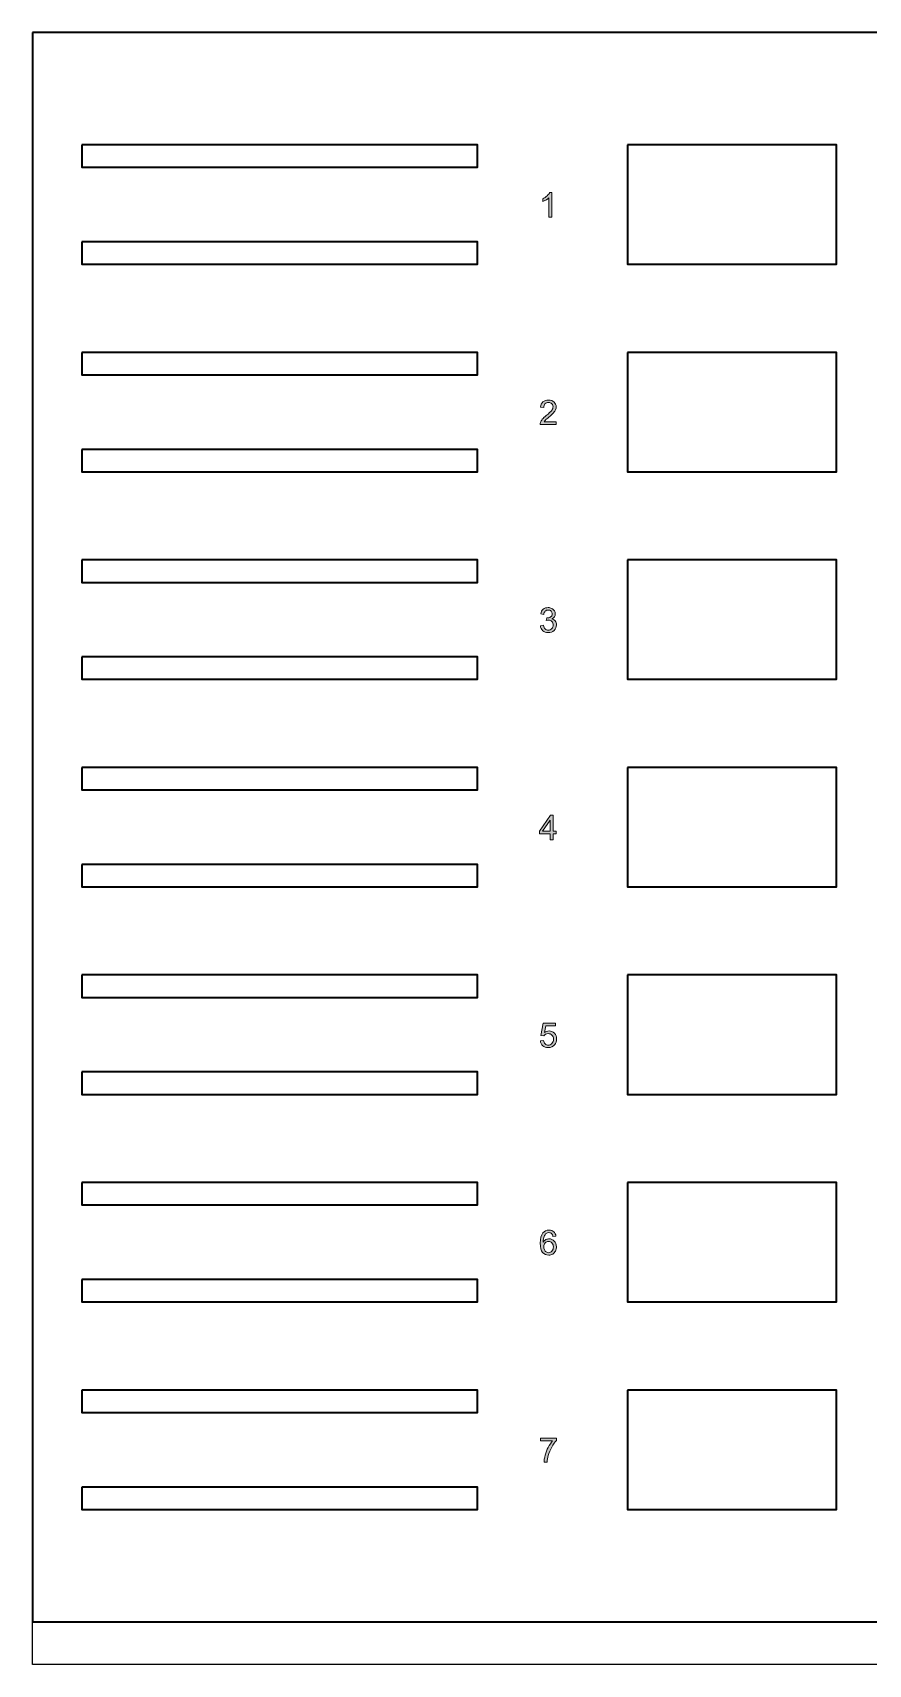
# Model space of a CAD drawing. Header units: inches. Extents: x -184 to 796, y 86 to 706.
# Drawn here: x -184 to 133, y 86 to 706 of the extents above; entities that cross this region are included whole.
import ezdxf

# ---------------------------------------------------------------- set-up
doc = ezdxf.new("R2010")
doc.units = ezdxf.units.IN
doc.header["$MEASUREMENT"] = 0
for name, color, linetype in [('Background_U+00A0Image', 7, 'Continuous'), ('bounds', 7, 'Continuous'), ('Layer 318', 7, 'Continuous')]:
    doc.layers.add(name, color=color, linetype=linetype)
picture_1 = doc.add_image_def('image1.png', size_in_pixel=(980, 620))

# ---------------------------------------------------------------- blocks, each defined once
blk = doc.blocks.new('block 3')
at = {"layer": 'bounds', "color": 7, "lineweight": 35, "true_color": 0xffffff}
blk.add_lwpolyline([(-184, 706), (-184, 102.22), (779.78, 102.22), (779.78, 706), (-184, 706)], dxfattribs=at)
blk = doc.blocks.new('block 2')
at = {"layer": 'bounds'}
blk.add_blockref('block 3', (0, 0), dxfattribs=at)
blk = doc.blocks.new('block 8')
at = {"layer": 'Layer 318', "color": 7, "lineweight": 35, "true_color": 0xffffff}
blk.add_lwpolyline([(-165.25, 663.34), (-165.25, 654.83), (-15.01, 654.83), (-15.01, 663.34), (-165.25, 663.34)], dxfattribs=at)
blk = doc.blocks.new('block 7')
at = {"layer": 'Layer 318'}
blk.add_blockref('block 8', (0, 0), dxfattribs=at)
blk = doc.blocks.new('block 10')
at = {"layer": 'Layer 318', "color": 7, "lineweight": 35, "true_color": 0xffffff}
blk.add_lwpolyline([(-165.25, 626.49), (-165.25, 617.98), (-15.01, 617.98), (-15.01, 626.49), (-165.25, 626.49)], dxfattribs=at)
blk = doc.blocks.new('block 9')
at = {"layer": 'Layer 318'}
blk.add_blockref('block 10', (0, 0), dxfattribs=at)
blk = doc.blocks.new('block 12')
at = {"layer": 'Layer 318', "color": 7, "lineweight": 35, "true_color": 0xffffff}
blk.add_lwpolyline([(41.96, 663.34), (41.96, 617.98), (121.33, 617.98), (121.33, 663.34), (41.96, 663.34)], dxfattribs=at)
blk = doc.blocks.new('block 11')
at = {"layer": 'Layer 318'}
blk.add_blockref('block 12', (0, 0), dxfattribs=at)
blk = doc.blocks.new('block 6')
at = {"layer": 'Layer 318'}
for name in ['block 7', 'block 11', 'block 9']:
    blk.add_blockref(name, (0, 0), dxfattribs=at)
blk = doc.blocks.new('block 15')
at = {"layer": 'Layer 318', "color": 7, "lineweight": 35, "true_color": 0xffffff}
blk.add_lwpolyline([(-165.25, 663.34), (-165.25, 654.83), (-15.01, 654.83), (-15.01, 663.34), (-165.25, 663.34)], dxfattribs=at)
blk = doc.blocks.new('block 14')
at = {"layer": 'Layer 318'}
blk.add_blockref('block 15', (0, 0), dxfattribs=at)
blk = doc.blocks.new('block 17')
at = {"layer": 'Layer 318', "color": 7, "lineweight": 35, "true_color": 0xffffff}
blk.add_lwpolyline([(-165.25, 626.49), (-165.25, 617.98), (-15.01, 617.98), (-15.01, 626.49), (-165.25, 626.49)], dxfattribs=at)
blk = doc.blocks.new('block 16')
at = {"layer": 'Layer 318'}
blk.add_blockref('block 17', (0, 0), dxfattribs=at)
blk = doc.blocks.new('block 19')
at = {"layer": 'Layer 318', "color": 7, "lineweight": 35, "true_color": 0xffffff}
blk.add_lwpolyline([(41.96, 663.34), (41.96, 617.98), (121.33, 617.98), (121.33, 663.34), (41.96, 663.34)], dxfattribs=at)
blk = doc.blocks.new('block 18')
at = {"layer": 'Layer 318'}
blk.add_blockref('block 19', (0, 0), dxfattribs=at)
blk = doc.blocks.new('block 13')
at = {"layer": 'Layer 318'}
for name in ['block 14', 'block 18', 'block 16']:
    blk.add_blockref(name, (0, 0), dxfattribs=at)
blk = doc.blocks.new('block 21')
at = {"layer": 'Layer 318', "true_color": 0xffffff}
h = blk.add_hatch(color=7, dxfattribs=at)
edge = h.paths.add_edge_path()
edge.add_spline(control_points=[(12.46, 645.24), (12.26, 644.84), (11.92, 644.43), (11.44, 644), (10.97, 643.57), (10.41, 643.21), (9.77, 642.91), (9.77, 642.91), (9.77, 641.8), (9.77, 641.8), (10.12, 641.93), (10.52, 642.13), (10.97, 642.39), (11.42, 642.65), (11.78, 642.92), (12.05, 643.18), (12.05, 643.18), (12.05, 635.9), (12.05, 635.9), (12.05, 635.9), (13.2, 635.9), (13.2, 635.9), (13.2, 635.9), (13.2, 645.24), (13.2, 645.24), (13.2, 645.24), (12.46, 645.24), (12.46, 645.24)], knot_values=[0, 0, 0, 0, 1, 1, 1, 2, 2, 2, 3, 3, 3, 4, 4, 4, 5, 5, 5, 6, 6, 6, 7, 7, 7, 8, 8, 8, 9, 9, 9, 9], degree=3, periodic=1)
at = {"layer": 'Layer 318', "lineweight": 0}
blk.add_open_spline([(12.46, 645.24), (12.26, 644.84), (11.92, 644.43), (11.44, 644), (10.97, 643.57), (10.41, 643.21), (9.77, 642.91), (9.77, 642.91), (9.77, 641.8), (9.77, 641.8), (10.12, 641.93), (10.52, 642.13), (10.97, 642.39), (11.42, 642.65), (11.78, 642.92), (12.05, 643.18), (12.05, 643.18), (12.05, 635.9), (12.05, 635.9), (12.05, 635.9), (13.2, 635.9), (13.2, 635.9), (13.2, 635.9), (13.2, 645.24), (13.2, 645.24), (13.2, 645.24), (12.46, 645.24), (12.46, 645.24)], degree=3, knots=[0, 0, 0, 0, 1, 1, 1, 2, 2, 2, 3, 3, 3, 4, 4, 4, 5, 5, 5, 6, 6, 6, 7, 7, 7, 8, 8, 8, 9, 9, 9, 9], dxfattribs=at)
blk = doc.blocks.new('block 20')
at = {"layer": 'Layer 318'}
blk.add_blockref('block 21', (0, 0), dxfattribs=at)
blk = doc.blocks.new('block 5')
at = {"layer": 'Layer 318'}
for name in ['block 6', 'block 13', 'block 20']:
    blk.add_blockref(name, (0, 0), dxfattribs=at)
blk = doc.blocks.new('block 25')
at = {"layer": 'Layer 318', "color": 7, "lineweight": 35, "true_color": 0xffffff}
blk.add_lwpolyline([(-165.25, 584.49), (-165.25, 575.98), (-15.01, 575.98), (-15.01, 584.49), (-165.25, 584.49)], dxfattribs=at)
blk = doc.blocks.new('block 24')
at = {"layer": 'Layer 318'}
blk.add_blockref('block 25', (0, 0), dxfattribs=at)
blk = doc.blocks.new('block 27')
at = {"layer": 'Layer 318', "color": 7, "lineweight": 35, "true_color": 0xffffff}
blk.add_lwpolyline([(-165.25, 547.64), (-165.25, 539.13), (-15.01, 539.13), (-15.01, 547.64), (-165.25, 547.64)], dxfattribs=at)
blk = doc.blocks.new('block 26')
at = {"layer": 'Layer 318'}
blk.add_blockref('block 27', (0, 0), dxfattribs=at)
blk = doc.blocks.new('block 29')
at = {"layer": 'Layer 318', "color": 7, "lineweight": 35, "true_color": 0xffffff}
blk.add_lwpolyline([(41.96, 584.49), (41.96, 539.13), (121.33, 539.13), (121.33, 584.49), (41.96, 584.49)], dxfattribs=at)
blk = doc.blocks.new('block 28')
at = {"layer": 'Layer 318'}
blk.add_blockref('block 29', (0, 0), dxfattribs=at)
blk = doc.blocks.new('block 23')
at = {"layer": 'Layer 318'}
for name in ['block 24', 'block 28', 'block 26']:
    blk.add_blockref(name, (0, 0), dxfattribs=at)
blk = doc.blocks.new('block 32')
at = {"layer": 'Layer 318', "color": 7, "lineweight": 35, "true_color": 0xffffff}
blk.add_lwpolyline([(-165.25, 584.49), (-165.25, 575.98), (-15.01, 575.98), (-15.01, 584.49), (-165.25, 584.49)], dxfattribs=at)
blk = doc.blocks.new('block 31')
at = {"layer": 'Layer 318'}
blk.add_blockref('block 32', (0, 0), dxfattribs=at)
blk = doc.blocks.new('block 34')
at = {"layer": 'Layer 318', "color": 7, "lineweight": 35, "true_color": 0xffffff}
blk.add_lwpolyline([(-165.25, 547.64), (-165.25, 539.13), (-15.01, 539.13), (-15.01, 547.64), (-165.25, 547.64)], dxfattribs=at)
blk = doc.blocks.new('block 33')
at = {"layer": 'Layer 318'}
blk.add_blockref('block 34', (0, 0), dxfattribs=at)
blk = doc.blocks.new('block 36')
at = {"layer": 'Layer 318', "color": 7, "lineweight": 35, "true_color": 0xffffff}
blk.add_lwpolyline([(41.96, 584.49), (41.96, 539.13), (121.33, 539.13), (121.33, 584.49), (41.96, 584.49)], dxfattribs=at)
blk = doc.blocks.new('block 35')
at = {"layer": 'Layer 318'}
blk.add_blockref('block 36', (0, 0), dxfattribs=at)
blk = doc.blocks.new('block 30')
at = {"layer": 'Layer 318'}
for name in ['block 31', 'block 35', 'block 33']:
    blk.add_blockref(name, (0, 0), dxfattribs=at)
blk = doc.blocks.new('block 38')
at = {"layer": 'Layer 318', "true_color": 0xffffff}
h = blk.add_hatch(color=7, dxfattribs=at)
edge = h.paths.add_edge_path()
edge.add_spline(control_points=[(10.33, 558.15), (10.46, 558.35), (10.62, 558.56), (10.82, 558.77), (11.01, 558.97), (11.45, 559.36), (12.14, 559.94), (12.96, 560.63), (13.54, 561.18), (13.9, 561.57), (14.25, 561.97), (14.5, 562.35), (14.66, 562.71), (14.81, 563.07), (14.88, 563.44), (14.88, 563.81), (14.88, 564.54), (14.62, 565.15), (14.1, 565.65), (13.58, 566.14), (12.88, 566.39), (11.98, 566.39), (11.1, 566.39), (10.39, 566.16), (9.87, 565.7), (9.34, 565.24), (9.04, 564.58), (8.96, 563.7), (8.96, 563.7), (10.14, 563.58), (10.14, 563.58), (10.14, 564.16), (10.31, 564.62), (10.64, 564.95), (10.97, 565.28), (11.41, 565.45), (11.96, 565.45), (12.48, 565.45), (12.9, 565.29), (13.22, 564.98), (13.55, 564.67), (13.71, 564.29), (13.71, 563.83), (13.71, 563.4), (13.53, 562.94), (13.18, 562.46), (12.82, 561.98), (12.14, 561.32), (11.13, 560.49), (10.47, 559.96), (9.98, 559.49), (9.63, 559.08), (9.29, 558.67), (9.04, 558.26), (8.88, 557.84), (8.78, 557.59), (8.74, 557.32), (8.75, 557.05), (8.75, 557.05), (14.9, 557.05), (14.9, 557.05), (14.9, 557.05), (14.9, 558.15), (14.9, 558.15), (14.9, 558.15), (10.33, 558.15), (10.33, 558.15)], knot_values=[0, 0, 0, 0, 1, 1, 1, 2, 2, 2, 3, 3, 3, 4, 4, 4, 5, 5, 5, 6, 6, 6, 7, 7, 7, 8, 8, 8, 9, 9, 9, 10, 10, 10, 11, 11, 11, 12, 12, 12, 13, 13, 13, 14, 14, 14, 15, 15, 15, 16, 16, 16, 17, 17, 17, 18, 18, 18, 19, 19, 19, 20, 20, 20, 21, 21, 21, 22, 22, 22, 22], degree=3, periodic=1)
at = {"layer": 'Layer 318', "lineweight": 0}
blk.add_open_spline([(10.33, 558.15), (10.46, 558.35), (10.62, 558.56), (10.82, 558.77), (11.01, 558.97), (11.45, 559.36), (12.14, 559.94), (12.96, 560.63), (13.54, 561.18), (13.9, 561.57), (14.25, 561.97), (14.5, 562.35), (14.66, 562.71), (14.81, 563.07), (14.88, 563.44), (14.88, 563.81), (14.88, 564.54), (14.62, 565.15), (14.1, 565.65), (13.58, 566.14), (12.88, 566.39), (11.98, 566.39), (11.1, 566.39), (10.39, 566.16), (9.87, 565.7), (9.34, 565.24), (9.04, 564.58), (8.96, 563.7), (8.96, 563.7), (10.14, 563.58), (10.14, 563.58), (10.14, 564.16), (10.31, 564.62), (10.64, 564.95), (10.97, 565.28), (11.41, 565.45), (11.96, 565.45), (12.48, 565.45), (12.9, 565.29), (13.22, 564.98), (13.55, 564.67), (13.71, 564.29), (13.71, 563.83), (13.71, 563.4), (13.53, 562.94), (13.18, 562.46), (12.82, 561.98), (12.14, 561.32), (11.13, 560.49), (10.47, 559.96), (9.98, 559.49), (9.63, 559.08), (9.29, 558.67), (9.04, 558.26), (8.88, 557.84), (8.78, 557.59), (8.74, 557.32), (8.75, 557.05), (8.75, 557.05), (14.9, 557.05), (14.9, 557.05), (14.9, 557.05), (14.9, 558.15), (14.9, 558.15), (14.9, 558.15), (10.33, 558.15), (10.33, 558.15)], degree=3, knots=[0, 0, 0, 0, 1, 1, 1, 2, 2, 2, 3, 3, 3, 4, 4, 4, 5, 5, 5, 6, 6, 6, 7, 7, 7, 8, 8, 8, 9, 9, 9, 10, 10, 10, 11, 11, 11, 12, 12, 12, 13, 13, 13, 14, 14, 14, 15, 15, 15, 16, 16, 16, 17, 17, 17, 18, 18, 18, 19, 19, 19, 20, 20, 20, 21, 21, 21, 22, 22, 22, 22], dxfattribs=at)
blk = doc.blocks.new('block 37')
at = {"layer": 'Layer 318'}
blk.add_blockref('block 38', (0, 0), dxfattribs=at)
blk = doc.blocks.new('block 22')
at = {"layer": 'Layer 318'}
for name in ['block 23', 'block 30', 'block 37']:
    blk.add_blockref(name, (0, 0), dxfattribs=at)
blk = doc.blocks.new('block 42')
at = {"layer": 'Layer 318', "color": 7, "lineweight": 35, "true_color": 0xffffff}
blk.add_lwpolyline([(-165.25, 505.64), (-165.25, 497.13), (-15.01, 497.13), (-15.01, 505.64), (-165.25, 505.64)], dxfattribs=at)
blk = doc.blocks.new('block 41')
at = {"layer": 'Layer 318'}
blk.add_blockref('block 42', (0, 0), dxfattribs=at)
blk = doc.blocks.new('block 44')
at = {"layer": 'Layer 318', "color": 7, "lineweight": 35, "true_color": 0xffffff}
blk.add_lwpolyline([(-165.25, 468.79), (-165.25, 460.28), (-15.01, 460.28), (-15.01, 468.79), (-165.25, 468.79)], dxfattribs=at)
blk = doc.blocks.new('block 43')
at = {"layer": 'Layer 318'}
blk.add_blockref('block 44', (0, 0), dxfattribs=at)
blk = doc.blocks.new('block 46')
at = {"layer": 'Layer 318', "color": 7, "lineweight": 35, "true_color": 0xffffff}
blk.add_lwpolyline([(41.96, 505.64), (41.96, 460.28), (121.33, 460.28), (121.33, 505.64), (41.96, 505.64)], dxfattribs=at)
blk = doc.blocks.new('block 45')
at = {"layer": 'Layer 318'}
blk.add_blockref('block 46', (0, 0), dxfattribs=at)
blk = doc.blocks.new('block 40')
at = {"layer": 'Layer 318'}
for name in ['block 41', 'block 45', 'block 43']:
    blk.add_blockref(name, (0, 0), dxfattribs=at)
blk = doc.blocks.new('block 49')
at = {"layer": 'Layer 318', "color": 7, "lineweight": 35, "true_color": 0xffffff}
blk.add_lwpolyline([(-165.25, 505.64), (-165.25, 497.13), (-15.01, 497.13), (-15.01, 505.64), (-165.25, 505.64)], dxfattribs=at)
blk = doc.blocks.new('block 48')
at = {"layer": 'Layer 318'}
blk.add_blockref('block 49', (0, 0), dxfattribs=at)
blk = doc.blocks.new('block 51')
at = {"layer": 'Layer 318', "color": 7, "lineweight": 35, "true_color": 0xffffff}
blk.add_lwpolyline([(-165.25, 468.79), (-165.25, 460.28), (-15.01, 460.28), (-15.01, 468.79), (-165.25, 468.79)], dxfattribs=at)
blk = doc.blocks.new('block 50')
at = {"layer": 'Layer 318'}
blk.add_blockref('block 51', (0, 0), dxfattribs=at)
blk = doc.blocks.new('block 53')
at = {"layer": 'Layer 318', "color": 7, "lineweight": 35, "true_color": 0xffffff}
blk.add_lwpolyline([(41.96, 505.64), (41.96, 460.28), (121.33, 460.28), (121.33, 505.64), (41.96, 505.64)], dxfattribs=at)
blk = doc.blocks.new('block 52')
at = {"layer": 'Layer 318'}
blk.add_blockref('block 53', (0, 0), dxfattribs=at)
blk = doc.blocks.new('block 47')
at = {"layer": 'Layer 318'}
for name in ['block 48', 'block 52', 'block 50']:
    blk.add_blockref(name, (0, 0), dxfattribs=at)
blk = doc.blocks.new('block 55')
at = {"layer": 'Layer 318', "true_color": 0xffffff}
h = blk.add_hatch(color=7, dxfattribs=at)
edge = h.paths.add_edge_path()
edge.add_spline(control_points=[(14.53, 482.45), (14.23, 482.85), (13.8, 483.11), (13.25, 483.24), (13.68, 483.43), (14, 483.7), (14.21, 484.03), (14.43, 484.36), (14.53, 484.72), (14.53, 485.12), (14.53, 485.55), (14.42, 485.95), (14.2, 486.32), (13.97, 486.7), (13.64, 487), (13.21, 487.22), (12.79, 487.43), (12.32, 487.54), (11.81, 487.54), (11.08, 487.54), (10.46, 487.33), (9.96, 486.91), (9.47, 486.49), (9.15, 485.9), (9.01, 485.13), (9.01, 485.13), (10.15, 484.93), (10.15, 484.93), (10.24, 485.49), (10.43, 485.91), (10.73, 486.18), (11.02, 486.46), (11.39, 486.6), (11.84, 486.6), (12.29, 486.6), (12.65, 486.47), (12.94, 486.19), (13.22, 485.92), (13.36, 485.57), (13.36, 485.15), (13.36, 484.62), (13.17, 484.23), (12.78, 483.98), (12.39, 483.72), (11.95, 483.59), (11.46, 483.59), (11.42, 483.59), (11.35, 483.6), (11.28, 483.61), (11.28, 483.61), (11.15, 482.6), (11.15, 482.6), (11.47, 482.69), (11.74, 482.73), (11.96, 482.73), (12.49, 482.73), (12.92, 482.56), (13.27, 482.22), (13.61, 481.88), (13.78, 481.45), (13.78, 480.92), (13.78, 480.37), (13.59, 479.91), (13.22, 479.54), (12.85, 479.17), (12.4, 478.98), (11.86, 478.98), (11.41, 478.98), (11.03, 479.12), (10.71, 479.41), (10.4, 479.69), (10.17, 480.16), (10.04, 480.81), (10.04, 480.81), (8.9, 480.66), (8.9, 480.66), (8.97, 479.88), (9.28, 479.25), (9.82, 478.76), (10.36, 478.28), (11.04, 478.03), (11.86, 478.03), (12.76, 478.03), (13.51, 478.32), (14.1, 478.88), (14.7, 479.45), (14.99, 480.14), (14.99, 480.95), (14.99, 481.55), (14.84, 482.05), (14.53, 482.45)], knot_values=[0, 0, 0, 0, 1, 1, 1, 2, 2, 2, 3, 3, 3, 4, 4, 4, 5, 5, 5, 6, 6, 6, 7, 7, 7, 8, 8, 8, 9, 9, 9, 10, 10, 10, 11, 11, 11, 12, 12, 12, 13, 13, 13, 14, 14, 14, 15, 15, 15, 16, 16, 16, 17, 17, 17, 18, 18, 18, 19, 19, 19, 20, 20, 20, 21, 21, 21, 22, 22, 22, 23, 23, 23, 24, 24, 24, 25, 25, 25, 26, 26, 26, 27, 27, 27, 28, 28, 28, 29, 29, 29, 30, 30, 30, 30], degree=3, periodic=1)
at = {"layer": 'Layer 318', "lineweight": 0}
blk.add_open_spline([(14.53, 482.45), (14.23, 482.85), (13.8, 483.11), (13.25, 483.24), (13.68, 483.43), (14, 483.7), (14.21, 484.03), (14.43, 484.36), (14.53, 484.72), (14.53, 485.12), (14.53, 485.55), (14.42, 485.95), (14.2, 486.32), (13.97, 486.7), (13.64, 487), (13.21, 487.22), (12.79, 487.43), (12.32, 487.54), (11.81, 487.54), (11.08, 487.54), (10.46, 487.33), (9.96, 486.91), (9.47, 486.49), (9.15, 485.9), (9.01, 485.13), (9.01, 485.13), (10.15, 484.93), (10.15, 484.93), (10.24, 485.49), (10.43, 485.91), (10.73, 486.18), (11.02, 486.46), (11.39, 486.6), (11.84, 486.6), (12.29, 486.6), (12.65, 486.47), (12.94, 486.19), (13.22, 485.92), (13.36, 485.57), (13.36, 485.15), (13.36, 484.62), (13.17, 484.23), (12.78, 483.98), (12.39, 483.72), (11.95, 483.59), (11.46, 483.59), (11.42, 483.59), (11.35, 483.6), (11.28, 483.61), (11.28, 483.61), (11.15, 482.6), (11.15, 482.6), (11.47, 482.69), (11.74, 482.73), (11.96, 482.73), (12.49, 482.73), (12.92, 482.56), (13.27, 482.22), (13.61, 481.88), (13.78, 481.45), (13.78, 480.92), (13.78, 480.37), (13.59, 479.91), (13.22, 479.54), (12.85, 479.17), (12.4, 478.98), (11.86, 478.98), (11.41, 478.98), (11.03, 479.12), (10.71, 479.41), (10.4, 479.69), (10.17, 480.16), (10.04, 480.81), (10.04, 480.81), (8.9, 480.66), (8.9, 480.66), (8.97, 479.88), (9.28, 479.25), (9.82, 478.76), (10.36, 478.28), (11.04, 478.03), (11.86, 478.03), (12.76, 478.03), (13.51, 478.32), (14.1, 478.88), (14.7, 479.45), (14.99, 480.14), (14.99, 480.95), (14.99, 481.55), (14.84, 482.05), (14.53, 482.45)], degree=3, knots=[0, 0, 0, 0, 1, 1, 1, 2, 2, 2, 3, 3, 3, 4, 4, 4, 5, 5, 5, 6, 6, 6, 7, 7, 7, 8, 8, 8, 9, 9, 9, 10, 10, 10, 11, 11, 11, 12, 12, 12, 13, 13, 13, 14, 14, 14, 15, 15, 15, 16, 16, 16, 17, 17, 17, 18, 18, 18, 19, 19, 19, 20, 20, 20, 21, 21, 21, 22, 22, 22, 23, 23, 23, 24, 24, 24, 25, 25, 25, 26, 26, 26, 27, 27, 27, 28, 28, 28, 29, 29, 29, 30, 30, 30, 30], dxfattribs=at)
blk = doc.blocks.new('block 54')
at = {"layer": 'Layer 318'}
blk.add_blockref('block 55', (0, 0), dxfattribs=at)
blk = doc.blocks.new('block 39')
at = {"layer": 'Layer 318'}
for name in ['block 40', 'block 47', 'block 54']:
    blk.add_blockref(name, (0, 0), dxfattribs=at)
blk = doc.blocks.new('block 59')
at = {"layer": 'Layer 318', "color": 7, "lineweight": 35, "true_color": 0xffffff}
blk.add_lwpolyline([(-165.25, 426.79), (-165.25, 418.28), (-15.01, 418.28), (-15.01, 426.79), (-165.25, 426.79)], dxfattribs=at)
blk = doc.blocks.new('block 58')
at = {"layer": 'Layer 318'}
blk.add_blockref('block 59', (0, 0), dxfattribs=at)
blk = doc.blocks.new('block 61')
at = {"layer": 'Layer 318', "color": 7, "lineweight": 35, "true_color": 0xffffff}
blk.add_lwpolyline([(-165.25, 389.94), (-165.25, 381.43), (-15.01, 381.43), (-15.01, 389.94), (-165.25, 389.94)], dxfattribs=at)
blk = doc.blocks.new('block 60')
at = {"layer": 'Layer 318'}
blk.add_blockref('block 61', (0, 0), dxfattribs=at)
blk = doc.blocks.new('block 63')
at = {"layer": 'Layer 318', "color": 7, "lineweight": 35, "true_color": 0xffffff}
blk.add_lwpolyline([(41.96, 426.79), (41.96, 381.43), (121.33, 381.43), (121.33, 426.79), (41.96, 426.79)], dxfattribs=at)
blk = doc.blocks.new('block 62')
at = {"layer": 'Layer 318'}
blk.add_blockref('block 63', (0, 0), dxfattribs=at)
blk = doc.blocks.new('block 57')
at = {"layer": 'Layer 318'}
for name in ['block 58', 'block 62', 'block 60']:
    blk.add_blockref(name, (0, 0), dxfattribs=at)
blk = doc.blocks.new('block 66')
at = {"layer": 'Layer 318', "color": 7, "lineweight": 35, "true_color": 0xffffff}
blk.add_lwpolyline([(-165.25, 426.79), (-165.25, 418.28), (-15.01, 418.28), (-15.01, 426.79), (-165.25, 426.79)], dxfattribs=at)
blk = doc.blocks.new('block 65')
at = {"layer": 'Layer 318'}
blk.add_blockref('block 66', (0, 0), dxfattribs=at)
blk = doc.blocks.new('block 68')
at = {"layer": 'Layer 318', "color": 7, "lineweight": 35, "true_color": 0xffffff}
blk.add_lwpolyline([(-165.25, 389.94), (-165.25, 381.43), (-15.01, 381.43), (-15.01, 389.94), (-165.25, 389.94)], dxfattribs=at)
blk = doc.blocks.new('block 67')
at = {"layer": 'Layer 318'}
blk.add_blockref('block 68', (0, 0), dxfattribs=at)
blk = doc.blocks.new('block 70')
at = {"layer": 'Layer 318', "color": 7, "lineweight": 35, "true_color": 0xffffff}
blk.add_lwpolyline([(41.96, 426.79), (41.96, 381.43), (121.33, 381.43), (121.33, 426.79), (41.96, 426.79)], dxfattribs=at)
blk = doc.blocks.new('block 69')
at = {"layer": 'Layer 318'}
blk.add_blockref('block 70', (0, 0), dxfattribs=at)
blk = doc.blocks.new('block 64')
at = {"layer": 'Layer 318'}
for name in ['block 65', 'block 69', 'block 67']:
    blk.add_blockref(name, (0, 0), dxfattribs=at)
blk = doc.blocks.new('block 72')
at = {"layer": 'Layer 318', "true_color": 0xffffff}
h = blk.add_hatch(color=7, dxfattribs=at)
h.paths.add_polyline_path([(13.7, 402.62), (13.7, 408.66), (12.76, 408.66), (8.52, 402.62), (8.52, 401.58), (12.55, 401.58), (12.55, 399.35), (13.7, 399.35), (13.7, 401.58), (14.95, 401.58), (14.95, 402.62)])
h.paths.add_polyline_path([(12.55, 402.62), (9.64, 402.62), (12.55, 406.82)])
at = {"layer": 'Layer 318', "lineweight": 0}
for points in [[(13.7, 402.62), (13.7, 408.66), (12.76, 408.66), (8.52, 402.62), (8.52, 401.58), (12.55, 401.58), (12.55, 399.35), (13.7, 399.35), (13.7, 401.58), (14.95, 401.58), (14.95, 402.62), (13.7, 402.62)], [(12.55, 402.62), (9.64, 402.62), (12.55, 406.82), (12.55, 402.62)]]:
    blk.add_lwpolyline(points, dxfattribs=at)
blk = doc.blocks.new('block 71')
at = {"layer": 'Layer 318'}
blk.add_blockref('block 72', (0, 0), dxfattribs=at)
blk = doc.blocks.new('block 56')
at = {"layer": 'Layer 318'}
for name in ['block 57', 'block 64', 'block 71']:
    blk.add_blockref(name, (0, 0), dxfattribs=at)
blk = doc.blocks.new('block 76')
at = {"layer": 'Layer 318', "color": 7, "lineweight": 35, "true_color": 0xffffff}
blk.add_lwpolyline([(-165.25, 347.94), (-165.25, 339.43), (-15.01, 339.43), (-15.01, 347.94), (-165.25, 347.94)], dxfattribs=at)
blk = doc.blocks.new('block 75')
at = {"layer": 'Layer 318'}
blk.add_blockref('block 76', (0, 0), dxfattribs=at)
blk = doc.blocks.new('block 78')
at = {"layer": 'Layer 318', "color": 7, "lineweight": 35, "true_color": 0xffffff}
blk.add_lwpolyline([(-165.25, 311.09), (-165.25, 302.58), (-15.01, 302.58), (-15.01, 311.09), (-165.25, 311.09)], dxfattribs=at)
blk = doc.blocks.new('block 77')
at = {"layer": 'Layer 318'}
blk.add_blockref('block 78', (0, 0), dxfattribs=at)
blk = doc.blocks.new('block 80')
at = {"layer": 'Layer 318', "color": 7, "lineweight": 35, "true_color": 0xffffff}
blk.add_lwpolyline([(41.96, 347.94), (41.96, 302.58), (121.33, 302.58), (121.33, 347.94), (41.96, 347.94)], dxfattribs=at)
blk = doc.blocks.new('block 79')
at = {"layer": 'Layer 318'}
blk.add_blockref('block 80', (0, 0), dxfattribs=at)
blk = doc.blocks.new('block 74')
at = {"layer": 'Layer 318'}
for name in ['block 75', 'block 79', 'block 77']:
    blk.add_blockref(name, (0, 0), dxfattribs=at)
blk = doc.blocks.new('block 83')
at = {"layer": 'Layer 318', "color": 7, "lineweight": 35, "true_color": 0xffffff}
blk.add_lwpolyline([(-165.25, 347.94), (-165.25, 339.43), (-15.01, 339.43), (-15.01, 347.94), (-165.25, 347.94)], dxfattribs=at)
blk = doc.blocks.new('block 82')
at = {"layer": 'Layer 318'}
blk.add_blockref('block 83', (0, 0), dxfattribs=at)
blk = doc.blocks.new('block 85')
at = {"layer": 'Layer 318', "color": 7, "lineweight": 35, "true_color": 0xffffff}
blk.add_lwpolyline([(-165.25, 311.09), (-165.25, 302.58), (-15.01, 302.58), (-15.01, 311.09), (-165.25, 311.09)], dxfattribs=at)
blk = doc.blocks.new('block 84')
at = {"layer": 'Layer 318'}
blk.add_blockref('block 85', (0, 0), dxfattribs=at)
blk = doc.blocks.new('block 87')
at = {"layer": 'Layer 318', "color": 7, "lineweight": 35, "true_color": 0xffffff}
blk.add_lwpolyline([(41.96, 347.94), (41.96, 302.58), (121.33, 302.58), (121.33, 347.94), (41.96, 347.94)], dxfattribs=at)
blk = doc.blocks.new('block 86')
at = {"layer": 'Layer 318'}
blk.add_blockref('block 87', (0, 0), dxfattribs=at)
blk = doc.blocks.new('block 81')
at = {"layer": 'Layer 318'}
for name in ['block 82', 'block 86', 'block 84']:
    blk.add_blockref(name, (0, 0), dxfattribs=at)
blk = doc.blocks.new('block 89')
at = {"layer": 'Layer 318', "true_color": 0xffffff}
h = blk.add_hatch(color=7, dxfattribs=at)
edge = h.paths.add_edge_path()
edge.add_spline(control_points=[(14.22, 325.83), (13.67, 326.39), (12.98, 326.67), (12.17, 326.67), (11.55, 326.67), (10.97, 326.48), (10.41, 326.09), (10.41, 326.09), (10.91, 328.59), (10.91, 328.59), (10.91, 328.59), (14.62, 328.59), (14.62, 328.59), (14.62, 328.59), (14.62, 329.68), (14.62, 329.68), (14.62, 329.68), (10, 329.68), (10, 329.68), (10, 329.68), (9.09, 324.9), (9.09, 324.9), (9.09, 324.9), (10.17, 324.76), (10.17, 324.76), (10.34, 325.03), (10.57, 325.24), (10.87, 325.41), (11.16, 325.58), (11.49, 325.66), (11.86, 325.66), (12.45, 325.66), (12.93, 325.47), (13.3, 325.1), (13.67, 324.72), (13.85, 324.2), (13.85, 323.55), (13.85, 322.87), (13.66, 322.32), (13.28, 321.9), (12.9, 321.49), (12.43, 321.28), (11.88, 321.28), (11.42, 321.28), (11.03, 321.43), (10.71, 321.72), (10.39, 322.02), (10.18, 322.46), (10.09, 323.04), (10.09, 323.04), (8.89, 322.94), (8.89, 322.94), (8.97, 322.15), (9.27, 321.53), (9.81, 321.05), (10.34, 320.58), (11.04, 320.34), (11.88, 320.34), (12.91, 320.34), (13.73, 320.72), (14.33, 321.47), (14.82, 322.08), (15.06, 322.81), (15.06, 323.65), (15.06, 324.54), (14.78, 325.26), (14.22, 325.83)], knot_values=[0, 0, 0, 0, 1, 1, 1, 2, 2, 2, 3, 3, 3, 4, 4, 4, 5, 5, 5, 6, 6, 6, 7, 7, 7, 8, 8, 8, 9, 9, 9, 10, 10, 10, 11, 11, 11, 12, 12, 12, 13, 13, 13, 14, 14, 14, 15, 15, 15, 16, 16, 16, 17, 17, 17, 18, 18, 18, 19, 19, 19, 20, 20, 20, 21, 21, 21, 22, 22, 22, 22], degree=3, periodic=1)
at = {"layer": 'Layer 318', "lineweight": 0}
blk.add_open_spline([(14.22, 325.83), (13.67, 326.39), (12.98, 326.67), (12.17, 326.67), (11.55, 326.67), (10.97, 326.48), (10.41, 326.09), (10.41, 326.09), (10.91, 328.59), (10.91, 328.59), (10.91, 328.59), (14.62, 328.59), (14.62, 328.59), (14.62, 328.59), (14.62, 329.68), (14.62, 329.68), (14.62, 329.68), (10, 329.68), (10, 329.68), (10, 329.68), (9.09, 324.9), (9.09, 324.9), (9.09, 324.9), (10.17, 324.76), (10.17, 324.76), (10.34, 325.03), (10.57, 325.24), (10.87, 325.41), (11.16, 325.58), (11.49, 325.66), (11.86, 325.66), (12.45, 325.66), (12.93, 325.47), (13.3, 325.1), (13.67, 324.72), (13.85, 324.2), (13.85, 323.55), (13.85, 322.87), (13.66, 322.32), (13.28, 321.9), (12.9, 321.49), (12.43, 321.28), (11.88, 321.28), (11.42, 321.28), (11.03, 321.43), (10.71, 321.72), (10.39, 322.02), (10.18, 322.46), (10.09, 323.04), (10.09, 323.04), (8.89, 322.94), (8.89, 322.94), (8.97, 322.15), (9.27, 321.53), (9.81, 321.05), (10.34, 320.58), (11.04, 320.34), (11.88, 320.34), (12.91, 320.34), (13.73, 320.72), (14.33, 321.47), (14.82, 322.08), (15.06, 322.81), (15.06, 323.65), (15.06, 324.54), (14.78, 325.26), (14.22, 325.83)], degree=3, knots=[0, 0, 0, 0, 1, 1, 1, 2, 2, 2, 3, 3, 3, 4, 4, 4, 5, 5, 5, 6, 6, 6, 7, 7, 7, 8, 8, 8, 9, 9, 9, 10, 10, 10, 11, 11, 11, 12, 12, 12, 13, 13, 13, 14, 14, 14, 15, 15, 15, 16, 16, 16, 17, 17, 17, 18, 18, 18, 19, 19, 19, 20, 20, 20, 21, 21, 21, 22, 22, 22, 22], dxfattribs=at)
blk = doc.blocks.new('block 88')
at = {"layer": 'Layer 318'}
blk.add_blockref('block 89', (0, 0), dxfattribs=at)
blk = doc.blocks.new('block 73')
at = {"layer": 'Layer 318'}
for name in ['block 74', 'block 81', 'block 88']:
    blk.add_blockref(name, (0, 0), dxfattribs=at)
blk = doc.blocks.new('block 93')
at = {"layer": 'Layer 318', "color": 7, "lineweight": 35, "true_color": 0xffffff}
blk.add_lwpolyline([(-165.25, 269.09), (-165.25, 260.58), (-15.01, 260.58), (-15.01, 269.09), (-165.25, 269.09)], dxfattribs=at)
blk = doc.blocks.new('block 92')
at = {"layer": 'Layer 318'}
blk.add_blockref('block 93', (0, 0), dxfattribs=at)
blk = doc.blocks.new('block 95')
at = {"layer": 'Layer 318', "color": 7, "lineweight": 35, "true_color": 0xffffff}
blk.add_lwpolyline([(-165.25, 232.24), (-165.25, 223.73), (-15.01, 223.73), (-15.01, 232.24), (-165.25, 232.24)], dxfattribs=at)
blk = doc.blocks.new('block 94')
at = {"layer": 'Layer 318'}
blk.add_blockref('block 95', (0, 0), dxfattribs=at)
blk = doc.blocks.new('block 97')
at = {"layer": 'Layer 318', "color": 7, "lineweight": 35, "true_color": 0xffffff}
blk.add_lwpolyline([(41.96, 269.09), (41.96, 223.73), (121.33, 223.73), (121.33, 269.09), (41.96, 269.09)], dxfattribs=at)
blk = doc.blocks.new('block 96')
at = {"layer": 'Layer 318'}
blk.add_blockref('block 97', (0, 0), dxfattribs=at)
blk = doc.blocks.new('block 91')
at = {"layer": 'Layer 318'}
for name in ['block 92', 'block 96', 'block 94']:
    blk.add_blockref(name, (0, 0), dxfattribs=at)
blk = doc.blocks.new('block 100')
at = {"layer": 'Layer 318', "color": 7, "lineweight": 35, "true_color": 0xffffff}
blk.add_lwpolyline([(-165.25, 269.09), (-165.25, 260.58), (-15.01, 260.58), (-15.01, 269.09), (-165.25, 269.09)], dxfattribs=at)
blk = doc.blocks.new('block 99')
at = {"layer": 'Layer 318'}
blk.add_blockref('block 100', (0, 0), dxfattribs=at)
blk = doc.blocks.new('block 102')
at = {"layer": 'Layer 318', "color": 7, "lineweight": 35, "true_color": 0xffffff}
blk.add_lwpolyline([(-165.25, 232.24), (-165.25, 223.73), (-15.01, 223.73), (-15.01, 232.24), (-165.25, 232.24)], dxfattribs=at)
blk = doc.blocks.new('block 101')
at = {"layer": 'Layer 318'}
blk.add_blockref('block 102', (0, 0), dxfattribs=at)
blk = doc.blocks.new('block 104')
at = {"layer": 'Layer 318', "color": 7, "lineweight": 35, "true_color": 0xffffff}
blk.add_lwpolyline([(41.96, 269.09), (41.96, 223.73), (121.33, 223.73), (121.33, 269.09), (41.96, 269.09)], dxfattribs=at)
blk = doc.blocks.new('block 103')
at = {"layer": 'Layer 318'}
blk.add_blockref('block 104', (0, 0), dxfattribs=at)
blk = doc.blocks.new('block 98')
at = {"layer": 'Layer 318'}
for name in ['block 99', 'block 103', 'block 101']:
    blk.add_blockref(name, (0, 0), dxfattribs=at)
blk = doc.blocks.new('block 106')
at = {"layer": 'Layer 318', "true_color": 0xffffff}
h = blk.add_hatch(color=7, dxfattribs=at)
edge = h.paths.add_edge_path()
edge.add_spline(control_points=[(14.18, 246.85), (13.65, 247.41), (13, 247.69), (12.24, 247.69), (11.8, 247.69), (11.38, 247.59), (10.99, 247.38), (10.59, 247.18), (10.25, 246.87), (9.98, 246.45), (9.99, 247.38), (10.09, 248.1), (10.3, 248.6), (10.51, 249.1), (10.79, 249.49), (11.15, 249.75), (11.43, 249.95), (11.75, 250.05), (12.11, 250.05), (12.56, 250.05), (12.94, 249.89), (13.25, 249.57), (13.44, 249.36), (13.58, 249.04), (13.68, 248.59), (13.68, 248.59), (14.82, 248.68), (14.82, 248.68), (14.73, 249.4), (14.45, 249.97), (13.98, 250.38), (13.51, 250.79), (12.91, 250.99), (12.18, 250.99), (11.2, 250.99), (10.42, 250.64), (9.84, 249.93), (9.17, 249.11), (8.84, 247.8), (8.84, 246), (8.84, 244.4), (9.14, 243.24), (9.74, 242.54), (10.34, 241.84), (11.12, 241.49), (12.07, 241.49), (12.63, 241.49), (13.13, 241.62), (13.57, 241.89), (14.01, 242.16), (14.36, 242.54), (14.61, 243.04), (14.86, 243.55), (14.99, 244.09), (14.99, 244.67), (14.99, 245.56), (14.72, 246.29), (14.18, 246.85)], knot_values=[0, 0, 0, 0, 1, 1, 1, 2, 2, 2, 3, 3, 3, 4, 4, 4, 5, 5, 5, 6, 6, 6, 7, 7, 7, 8, 8, 8, 9, 9, 9, 10, 10, 10, 11, 11, 11, 12, 12, 12, 13, 13, 13, 14, 14, 14, 15, 15, 15, 16, 16, 16, 17, 17, 17, 18, 18, 18, 19, 19, 19, 19], degree=3, periodic=1)
edge = h.paths.add_edge_path()
edge.add_spline(control_points=[(13.3, 243.02), (12.95, 242.63), (12.54, 242.43), (12.05, 242.43), (11.72, 242.43), (11.41, 242.53), (11.11, 242.71), (10.81, 242.9), (10.57, 243.18), (10.41, 243.54), (10.24, 243.9), (10.15, 244.27), (10.15, 244.67), (10.15, 245.27), (10.33, 245.75), (10.69, 246.12), (11.05, 246.49), (11.49, 246.68), (12.01, 246.68), (12.53, 246.68), (12.96, 246.49), (13.3, 246.12), (13.65, 245.75), (13.82, 245.25), (13.82, 244.6), (13.82, 243.93), (13.64, 243.4), (13.3, 243.02)], knot_values=[0, 0, 0, 0, 1, 1, 1, 2, 2, 2, 3, 3, 3, 4, 4, 4, 5, 5, 5, 6, 6, 6, 7, 7, 7, 8, 8, 8, 9, 9, 9, 9], degree=3, periodic=1)
at = {"layer": 'Layer 318', "lineweight": 0}
for points, knots in [([(14.18, 246.85), (13.65, 247.41), (13, 247.69), (12.24, 247.69), (11.8, 247.69), (11.38, 247.59), (10.99, 247.38), (10.59, 247.18), (10.25, 246.87), (9.98, 246.45), (9.99, 247.38), (10.09, 248.1), (10.3, 248.6), (10.51, 249.1), (10.79, 249.49), (11.15, 249.75), (11.43, 249.95), (11.75, 250.05), (12.11, 250.05), (12.56, 250.05), (12.94, 249.89), (13.25, 249.57), (13.44, 249.36), (13.58, 249.04), (13.68, 248.59), (13.68, 248.59), (14.82, 248.68), (14.82, 248.68), (14.73, 249.4), (14.45, 249.97), (13.98, 250.38), (13.51, 250.79), (12.91, 250.99), (12.18, 250.99), (11.2, 250.99), (10.42, 250.64), (9.84, 249.93), (9.17, 249.11), (8.84, 247.8), (8.84, 246), (8.84, 244.4), (9.14, 243.24), (9.74, 242.54), (10.34, 241.84), (11.12, 241.49), (12.07, 241.49), (12.63, 241.49), (13.13, 241.62), (13.57, 241.89), (14.01, 242.16), (14.36, 242.54), (14.61, 243.04), (14.86, 243.55), (14.99, 244.09), (14.99, 244.67), (14.99, 245.56), (14.72, 246.29), (14.18, 246.85)], [0, 0, 0, 0, 1, 1, 1, 2, 2, 2, 3, 3, 3, 4, 4, 4, 5, 5, 5, 6, 6, 6, 7, 7, 7, 8, 8, 8, 9, 9, 9, 10, 10, 10, 11, 11, 11, 12, 12, 12, 13, 13, 13, 14, 14, 14, 15, 15, 15, 16, 16, 16, 17, 17, 17, 18, 18, 18, 19, 19, 19, 19]), ([(13.3, 243.02), (12.95, 242.63), (12.54, 242.43), (12.05, 242.43), (11.72, 242.43), (11.41, 242.53), (11.11, 242.71), (10.81, 242.9), (10.57, 243.18), (10.41, 243.54), (10.24, 243.9), (10.15, 244.27), (10.15, 244.67), (10.15, 245.27), (10.33, 245.75), (10.69, 246.12), (11.05, 246.49), (11.49, 246.68), (12.01, 246.68), (12.53, 246.68), (12.96, 246.49), (13.3, 246.12), (13.65, 245.75), (13.82, 245.25), (13.82, 244.6), (13.82, 243.93), (13.64, 243.4), (13.3, 243.02)], [0, 0, 0, 0, 1, 1, 1, 2, 2, 2, 3, 3, 3, 4, 4, 4, 5, 5, 5, 6, 6, 6, 7, 7, 7, 8, 8, 8, 9, 9, 9, 9])]:
    blk.add_open_spline(points, degree=3, knots=knots, dxfattribs=at)
blk = doc.blocks.new('block 105')
at = {"layer": 'Layer 318'}
blk.add_blockref('block 106', (0, 0), dxfattribs=at)
blk = doc.blocks.new('block 90')
at = {"layer": 'Layer 318'}
for name in ['block 91', 'block 98', 'block 105']:
    blk.add_blockref(name, (0, 0), dxfattribs=at)
blk = doc.blocks.new('block 110')
at = {"layer": 'Layer 318', "color": 7, "lineweight": 35, "true_color": 0xffffff}
blk.add_lwpolyline([(-165.25, 190.24), (-165.25, 181.73), (-15.01, 181.73), (-15.01, 190.24), (-165.25, 190.24)], dxfattribs=at)
blk = doc.blocks.new('block 109')
at = {"layer": 'Layer 318'}
blk.add_blockref('block 110', (0, 0), dxfattribs=at)
blk = doc.blocks.new('block 112')
at = {"layer": 'Layer 318', "color": 7, "lineweight": 35, "true_color": 0xffffff}
blk.add_lwpolyline([(-165.25, 153.39), (-165.25, 144.88), (-15.01, 144.88), (-15.01, 153.39), (-165.25, 153.39)], dxfattribs=at)
blk = doc.blocks.new('block 111')
at = {"layer": 'Layer 318'}
blk.add_blockref('block 112', (0, 0), dxfattribs=at)
blk = doc.blocks.new('block 114')
at = {"layer": 'Layer 318', "color": 7, "lineweight": 35, "true_color": 0xffffff}
blk.add_lwpolyline([(41.96, 190.24), (41.96, 144.88), (121.33, 144.88), (121.33, 190.24), (41.96, 190.24)], dxfattribs=at)
blk = doc.blocks.new('block 113')
at = {"layer": 'Layer 318'}
blk.add_blockref('block 114', (0, 0), dxfattribs=at)
blk = doc.blocks.new('block 108')
at = {"layer": 'Layer 318'}
for name in ['block 109', 'block 113', 'block 111']:
    blk.add_blockref(name, (0, 0), dxfattribs=at)
blk = doc.blocks.new('block 117')
at = {"layer": 'Layer 318', "color": 7, "lineweight": 35, "true_color": 0xffffff}
blk.add_lwpolyline([(-165.25, 190.24), (-165.25, 181.73), (-15.01, 181.73), (-15.01, 190.24), (-165.25, 190.24)], dxfattribs=at)
blk = doc.blocks.new('block 116')
at = {"layer": 'Layer 318'}
blk.add_blockref('block 117', (0, 0), dxfattribs=at)
blk = doc.blocks.new('block 119')
at = {"layer": 'Layer 318', "color": 7, "lineweight": 35, "true_color": 0xffffff}
blk.add_lwpolyline([(-165.25, 153.39), (-165.25, 144.88), (-15.01, 144.88), (-15.01, 153.39), (-165.25, 153.39)], dxfattribs=at)
blk = doc.blocks.new('block 118')
at = {"layer": 'Layer 318'}
blk.add_blockref('block 119', (0, 0), dxfattribs=at)
blk = doc.blocks.new('block 121')
at = {"layer": 'Layer 318', "color": 7, "lineweight": 35, "true_color": 0xffffff}
blk.add_lwpolyline([(41.96, 190.24), (41.96, 144.88), (121.33, 144.88), (121.33, 190.24), (41.96, 190.24)], dxfattribs=at)
blk = doc.blocks.new('block 120')
at = {"layer": 'Layer 318'}
blk.add_blockref('block 121', (0, 0), dxfattribs=at)
blk = doc.blocks.new('block 115')
at = {"layer": 'Layer 318'}
for name in ['block 116', 'block 120', 'block 118']:
    blk.add_blockref(name, (0, 0), dxfattribs=at)
blk = doc.blocks.new('block 123')
at = {"layer": 'Layer 318', "true_color": 0xffffff}
h = blk.add_hatch(color=7, dxfattribs=at)
edge = h.paths.add_edge_path()
edge.add_spline(control_points=[(8.97, 171.99), (8.97, 171.99), (8.97, 170.89), (8.97, 170.89), (8.97, 170.89), (13.53, 170.89), (13.53, 170.89), (12.95, 170.23), (12.4, 169.42), (11.88, 168.45), (11.37, 167.49), (10.98, 166.49), (10.7, 165.45), (10.43, 164.42), (10.28, 163.53), (10.27, 162.8), (10.27, 162.8), (11.44, 162.8), (11.44, 162.8), (11.51, 163.73), (11.65, 164.58), (11.88, 165.36), (12.2, 166.46), (12.65, 167.54), (13.23, 168.58), (13.81, 169.63), (14.4, 170.47), (14.99, 171.1), (14.99, 171.1), (14.99, 171.99), (14.99, 171.99), (14.99, 171.99), (8.97, 171.99), (8.97, 171.99)], knot_values=[0, 0, 0, 0, 1, 1, 1, 2, 2, 2, 3, 3, 3, 4, 4, 4, 5, 5, 5, 6, 6, 6, 7, 7, 7, 8, 8, 8, 9, 9, 9, 10, 10, 10, 11, 11, 11, 11], degree=3, periodic=1)
at = {"layer": 'Layer 318', "lineweight": 0}
blk.add_open_spline([(8.97, 171.99), (8.97, 171.99), (8.97, 170.89), (8.97, 170.89), (8.97, 170.89), (13.53, 170.89), (13.53, 170.89), (12.95, 170.23), (12.4, 169.42), (11.88, 168.45), (11.37, 167.49), (10.98, 166.49), (10.7, 165.45), (10.43, 164.42), (10.28, 163.53), (10.27, 162.8), (10.27, 162.8), (11.44, 162.8), (11.44, 162.8), (11.51, 163.73), (11.65, 164.58), (11.88, 165.36), (12.2, 166.46), (12.65, 167.54), (13.23, 168.58), (13.81, 169.63), (14.4, 170.47), (14.99, 171.1), (14.99, 171.1), (14.99, 171.99), (14.99, 171.99), (14.99, 171.99), (8.97, 171.99), (8.97, 171.99)], degree=3, knots=[0, 0, 0, 0, 1, 1, 1, 2, 2, 2, 3, 3, 3, 4, 4, 4, 5, 5, 5, 6, 6, 6, 7, 7, 7, 8, 8, 8, 9, 9, 9, 10, 10, 10, 11, 11, 11, 11], dxfattribs=at)
blk = doc.blocks.new('block 122')
at = {"layer": 'Layer 318'}
blk.add_blockref('block 123', (0, 0), dxfattribs=at)
blk = doc.blocks.new('block 107')
at = {"layer": 'Layer 318'}
for name in ['block 108', 'block 115', 'block 122']:
    blk.add_blockref(name, (0, 0), dxfattribs=at)
blk = doc.blocks.new('block 4')
at = {"layer": 'Layer 318'}
for name in ['block 5', 'block 22', 'block 39', 'block 56', 'block 73', 'block 90', 'block 107']:
    blk.add_blockref(name, (0, 0), dxfattribs=at)

msp = doc.modelspace()

# ---------------------------------------------------------------- block references
at = {"layer": 'bounds'}
msp.add_blockref('block 2', (0, 0), dxfattribs=at)
at = {"layer": 'Layer 318'}
msp.add_blockref('block 4', (0, 0), dxfattribs=at)

# ---------------------------------------------------------------- pictures from other files: only their frames are drawn
at = {"layer": 'Background_U+00A0Image'}
image = msp.add_image(picture_1, insert=(-184, 86), size_in_units=(980, 620), dxfattribs=at)

doc.saveas('drawing.dxf')
